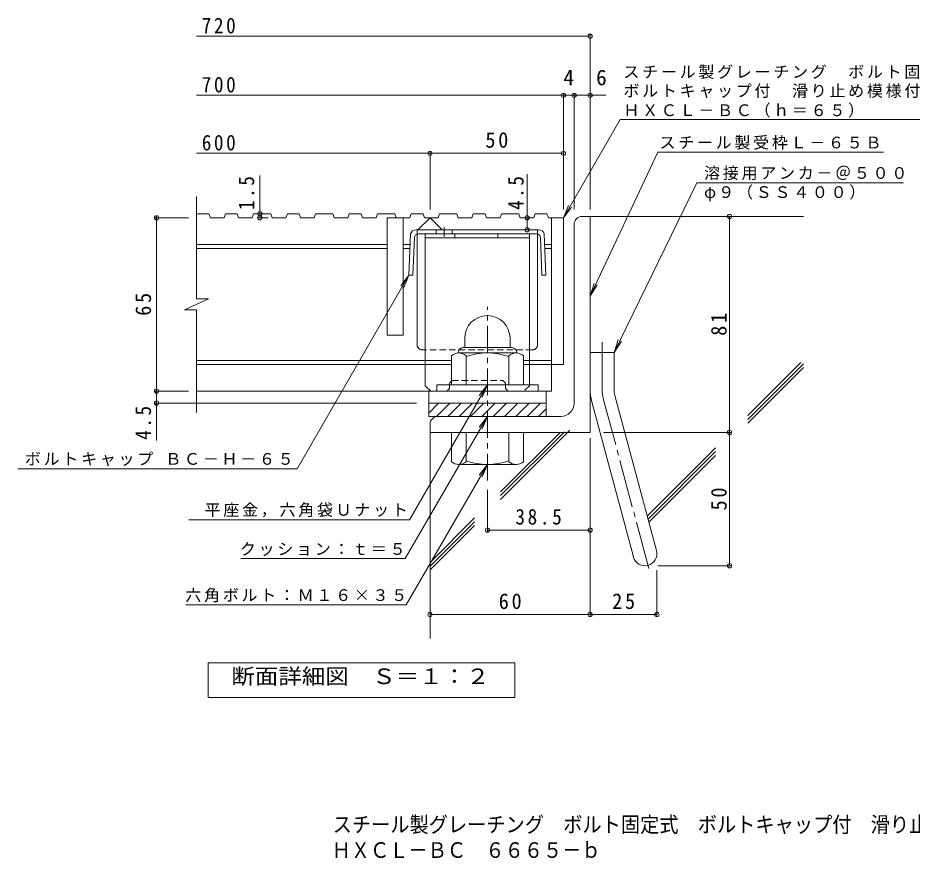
# Model space of a CAD drawing. Units: millimetres on the paper, enlarged 10 times, with parts at other scales. Extents: x -2167 to 2221, y -1941 to 1620.
# Drawn here: x -970 to 706, y -1941 to -365 of the extents above; entities that cross this region are included whole.
import ezdxf
from ezdxf.enums import TextEntityAlignment as Align

# ---------------------------------------------------------------- set-up
doc = ezdxf.new("R2010")
doc.units = ezdxf.units.MM
doc.header["$LTSCALE"] = 10
doc.header["$PDMODE"] = 32
doc.header["$PDSIZE"] = 8
for name, pattern in [('CHAIN1', [8, 5, -1, 1, -1]), ('CHAIN2', [12, 9, -1, 1, -1]), ('DASHED1', [1.8, 1.2, -0.6])]:
    doc.linetypes.add(name, pattern=pattern)
for name, color, linetype, lineweight in [('D-1', 2, 'Continuous', 9), ('D-2', 3, 'Continuous', 9), ('D-4', 7, 'Continuous', 9), ('D-5', 7, 'Continuous', 9), ('D-6', 6, 'Continuous', 9), ('D-8', 4, 'Continuous', 9), ('D-9', 2, 'Continuous', 9)]:
    doc.layers.add(name, color=color, linetype=linetype, lineweight=lineweight)
doc.layers.add('F-F_F-Fﾚｲﾔ', color=2, linetype='Continuous')
doc.styles.add('ＭＳ ゴシック', font='')
doc.styles.get('ＭＳ ゴシック').set_extended_font_data('MS Gothic')

msp = doc.modelspace()

# ---------------------------------------------------------------- linework, layer by layer
at = {"layer": 'D-1'}
for p, q in [((72.14, -1087.67), (72.14, -752.67)), ((87.14, -737.67), (102.14, -737.67)), ((102.14, -1142.67), (102.14, -737.67)), ((-132.86, -966.17), (-132.86, -983.67)), ((-47.86, -966.12), (-47.86, -983.67)), ((-136.36, -983.67), (-44.36, -983.67)), ((-157.86, -1053.67), (-157.86, -998.86)), ((-145.36, -992.67), (-145.36, -993.67)), ((-36.61, -993.67), (-144.11, -993.67)), ((-130.36, -1053.67), (-130.36, -998.86)), ((-50.36, -1053.67), (-50.36, -998.86)), ((-35.36, -992.67), (-35.36, -993.67)), ((-22.86, -1053.67), (-22.86, -998.86)), ((102.14, -992.67), (147.14, -992.67)), ((147.14, -1061.74), (147.14, -992.67)), ((4.64, -1053.67), (-185.36, -1053.67)), ((-185.36, -1065.17), (-185.36, -1053.67)), ((4.64, -1065.17), (4.64, -1053.67)), ((-200.36, -1087.67), (19.64, -1087.67)), ((-200.36, -1112.67), (-200.36, -1087.67)), ((-200.36, -1106.35), (-181.68, -1087.67)), ((-185.46, -1112.67), (-160.46, -1087.67)), ((-164.25, -1112.67), (-139.25, -1087.67)), ((-143.04, -1112.67), (-118.04, -1087.67)), ((-121.82, -1112.67), (-96.82, -1087.67)), ((-100.61, -1112.67), (-75.61, -1087.67)), ((-79.4, -1112.67), (-54.4, -1087.67)), ((-58.18, -1112.67), (-33.18, -1087.67)), ((-36.97, -1112.67), (-11.97, -1087.67)), ((-15.76, -1112.67), (9.24, -1087.67)), ((19.64, -1112.67), (19.64, -1087.67)), ((105.21, -1085.04), (183.17, -1375.99)), ((148.67, -1073.39), (226.64, -1364.34)), ((5.46, -1112.67), (19.64, -1098.48)), ((47.14, -1112.67), (-200.36, -1112.67)), ((-197.86, -1127.67), (-197.86, -1142.67)), ((102.14, -1142.67), (-197.86, -1142.67)), ((-157.86, -1142.67), (-157.86, -1197.47)), ((-130.36, -1142.67), (-130.36, -1197.47)), ((-50.36, -1142.67), (-50.36, -1197.47)), ((-22.86, -1142.67), (-22.86, -1197.47)), ((-145.36, -1203.67), (-145.36, -1202.67)), ((-36.61, -1202.67), (-144.11, -1202.67)), ((-35.36, -1203.67), (-35.36, -1202.67))]:
    msp.add_line(p, q, dxfattribs=at)
at = {"layer": 'D-1', "linetype": 'CHAIN1'}
msp.add_line((-90.36, -1232.93), (-90.36, -907.16), dxfattribs=at)
at = {"layer": 'D-1', "linetype": 'CHAIN2'}
for p, q in [((124.64, -1061.74), (124.64, -973.64)), ((126.94, -1079.21), (214.25, -1405.05))]:
    msp.add_line(p, q, dxfattribs=at)
at = {"layer": 'D-1'}
for centre, radius, start, end in [((87.14, -752.67), 15, 90, 180), ((-90.36, -966.17), 42.5, 90, 180), ((-90.31, -966.12), 42.45, 0, 90), ((-136.36, -992.67), 9, 90, 180), ((-44.36, -992.67), 9, 0, 90), ((-144.11, -1014.47), 20.8, 48.6201, 131.38164), ((-90.36, -1113.67), 120, 70.52881, 109.47119), ((-36.61, -1014.47), 20.8, 48.61835, 131.37988), ((192.14, -1061.74), 90, 180, 195), ((192.14, -1061.74), 45, 180, 195.00002), ((47.14, -1087.67), 25, 270, 0), ((-182.86, -1127.67), 15, 90, 180), ((-144.11, -1181.87), 20.8, 228.61835, 311.37988), ((-90.36, -1082.67), 120, 250.52881, 289.47119), ((-36.61, -1181.87), 20.8, 228.6201, 311.38164), ((204.9, -1370.17), 22.5, 195.00014, 14.99991)]:
    msp.add_arc(centre, radius, start, end, dxfattribs=at)
at = {"layer": 'D-1', "linetype": 'CHAIN2'}
msp.add_arc((192.14, -1061.74), 67.5, 180, 194.99995, dxfattribs=at)
at = {"layer": 'D-2'}
for p, q in [((-635.53, -892.31), (-635.53, -700.17)), ((-612.01, -732.67), (-635.53, -732.67)), ((-612.01, -732.67), (-609.45, -740.17)), ((-559.29, -732.67), (-556.73, -740.17)), ((-495.88, -732.67), (-493.32, -740.17)), ((-443.16, -732.67), (-440.6, -740.17)), ((-379.74, -732.67), (-377.19, -740.17)), ((-327.03, -732.67), (-324.47, -740.17)), ((-263.61, -732.67), (-261.05, -740.17)), ((-210.9, -732.67), (-208.34, -740.17)), ((-147.48, -732.67), (-144.92, -740.17)), ((-94.76, -732.67), (-92.21, -740.17)), ((-31.35, -732.67), (-28.79, -740.17)), ((21.37, -732.67), (23.93, -740.17)), ((-583.88, -740.17), (-609.45, -740.17)), ((-531.17, -740.17), (-556.73, -740.17)), ((-467.75, -740.17), (-493.32, -740.17)), ((-415.04, -740.17), (-440.6, -740.17)), ((-351.62, -740.17), (-377.19, -740.17)), ((-298.9, -740.17), (-324.47, -740.17)), ((-277.86, -740.17), (-277.86, -960.17)), ((-235.49, -740.17), (-277.86, -740.17)), ((-182.77, -740.17), (-208.34, -740.17)), ((-66.64, -740.17), (-92.21, -740.17)), ((52.14, -740.17), (23.93, -740.17)), ((29.64, -740.17), (29.64, -1065.17)), ((-277.86, -790.17), (-635.53, -790.17)), ((-277.86, -797.67), (-635.53, -797.67)), ((-235.21, -790.17), (-247.86, -790.17)), ((-235.51, -797.67), (-247.86, -797.67)), ((29.64, -790.17), (16.99, -790.17)), ((29.64, -797.67), (17.29, -797.67)), ((-657.64, -913.02), (-613.05, -892.31)), ((-613.05, -892.31), (-635.53, -892.31)), ((-657.64, -913.02), (-635.53, -913.02)), ((-635.53, -1105.17), (-635.53, -913.02)), ((-157.86, -1007.67), (-635.53, -1007.67)), ((-157.86, -1015.17), (-635.53, -1015.17)), ((29.64, -1007.67), (-22.86, -1007.67)), ((29.64, -1015.17), (-22.86, -1015.17)), ((29.64, -1065.17), (-635.53, -1065.17)), ((-200.36, -1087.67), (-200.36, -1065.17)), ((19.64, -1087.67), (19.64, -1065.17))]:
    msp.add_line(p, q, dxfattribs=at)
for points in [[(-559.29, -732.67), (-581.33, -732.67), (-583.88, -740.17)], [(-495.88, -732.67), (-528.61, -732.67), (-531.17, -740.17)], [(-443.16, -732.67), (-465.2, -732.67), (-467.75, -740.17)], [(-379.74, -732.67), (-412.48, -732.67), (-415.04, -740.17)], [(-327.03, -732.67), (-349.07, -732.67), (-351.62, -740.17)], [(-263.61, -732.67), (-296.35, -732.67), (-298.9, -740.17)], [(-210.9, -732.67), (-232.93, -732.67), (-235.49, -740.17)], [(-147.48, -732.67), (-180.22, -732.67), (-182.77, -740.17)], [(-94.76, -732.67), (-116.8, -732.67), (-119.36, -740.17), (-144.92, -740.17)], [(-31.35, -732.67), (-64.08, -732.67), (-66.64, -740.17)], [(21.37, -732.67), (-0.67, -732.67), (-3.23, -740.17), (-28.79, -740.17)], [(-247.86, -740.17), (-247.86, -960.17), (-277.86, -960.17)], [(-220.36, -762.67), (-197.86, -740.17), (-175.36, -762.67)], [(52.14, -740.17), (52.14, -1015.17), (29.64, -1015.17)]]:
    msp.add_lwpolyline(points, dxfattribs=at)
at = {"layer": 'D-4'}
for p, q in [((-635.53, -399.8), (102.14, -399.8)), ((102.14, -724.71), (102.14, -396.8)), ((-635.53, -510.5), (131.51, -510.5)), ((52.14, -724.71), (52.14, -507.5)), ((72.14, -724.71), (72.14, -507.5)), ((-635.53, -619.25), (52.14, -619.25)), ((-197.86, -724.71), (-197.86, -616.25)), ((-516.82, -740.17), (-516.82, -660.56)), ((-16.01, -762.67), (-16.01, -658.08)), ((-650.24, -740.17), (-713.24, -740.17)), ((-710.24, -740.17), (-710.24, -737.67)), ((-710.24, -1157.94), (-710.24, -740.17)), ((-501.07, -740.17), (-519.82, -740.17)), ((363.42, -1392.67), (363.42, -737.67)), ((-650.24, -1065.17), (-713.24, -1065.17)), ((-222.86, -1087.67), (-713.24, -1087.67)), ((102.14, -1153.11), (102.14, -1487.24)), ((127.14, -1142.67), (366.42, -1142.67)), ((-90.36, -1250.2), (-90.36, -1328.85)), ((-90.36, -1325.85), (102.14, -1325.85)), ((227.4, -1400.99), (227.4, -1487.24)), ((229.9, -1392.67), (366.42, -1392.67)), ((-197.86, -1484.25), (227.4, -1484.25))]:
    msp.add_line(p, q, dxfattribs=at)
at = {"layer": 'D-4', "color": 2}
msp.add_lwpolyline([(-613.61, -1639.4), (-613.61, -1574.4), (-38.6, -1574.4), (-38.6, -1639.4)], close=True, dxfattribs=at)
at = {"layer": 'D-4'}
for p in [(102.14, -399.8), (52.14, -510.5), (72.14, -510.5), (102.14, -510.5), (-197.86, -619.25), (-710.24, -740.17), (-516.82, -732.67), (-516.82, -740.17), (-16.01, -740.17), (363.42, -737.67), (-16.01, -762.67), (-710.24, -1065.17), (-710.24, -1087.67), (363.42, -1142.67), (-90.36, -1325.85), (102.14, -1325.85), (363.42, -1392.67), (-197.86, -1484.25), (102.14, -1484.25), (227.4, -1484.25)]:
    msp.add_point(p, dxfattribs=at)
at = {"layer": 'D-5'}
for p, q in [((52.14, -740.17), (158.57, -555.83)), ((158.57, -555.83), (937.18, -555.83)), ((102.14, -887.09), (229.07, -617.23)), ((229.07, -617.23), (651.89, -617.23)), ((302.07, -674.32), (147.14, -992.67)), ((302.07, -674.32), (689.71, -674.32)), ((52.14, -740.17), (61.71, -717.07)), ((52.14, -740.17), (67.36, -720.33)), ((-237.51, -847.67), (-447.08, -1210.64)), ((-237.51, -847.67), (-252.73, -867.5)), ((-237.51, -847.67), (-247.08, -870.76)), ((102.14, -887.09), (109.74, -863.27)), ((102.14, -887.09), (115.64, -866.05)), ((147.14, -992.67), (155.05, -968.95)), ((147.14, -992.67), (160.92, -971.81)), ((-90.36, -1053.67), (-236.43, -1306.67)), ((-90.36, -1053.67), (-105.58, -1073.5)), ((-90.36, -1053.67), (-99.93, -1076.76)), ((-90.36, -1112.67), (-244.2, -1379.13)), ((-90.36, -1112.67), (-105.58, -1132.5)), ((-90.36, -1112.67), (-99.93, -1135.76)), ((-90.36, -1202.67), (-242.35, -1465.92)), ((-90.36, -1202.67), (-105.58, -1222.5)), ((-90.36, -1202.67), (-99.93, -1225.76)), ((-970.13, -1210.64), (-447.08, -1210.64)), ((-649.57, -1306.67), (-236.43, -1306.67)), ((-552.57, -1379.13), (-244.2, -1379.13)), ((-655.49, -1465.92), (-242.35, -1465.92))]:
    msp.add_line(p, q, dxfattribs=at)
msp.add_point((52.14, -619.25), dxfattribs=at)
at = {"layer": 'D-6'}
for p, q in [((102.14, -737.67), (502.14, -737.67)), ((397.7, -1111.18), (497.13, -1011.75)), ((397.7, -1118.25), (502.14, -1013.81)), ((397.7, -1125.33), (502.14, -1020.88)), ((-65.58, -1268.2), (64.13, -1138.49)), ((-197.86, -1142.67), (-197.86, -1528.81)), ((-65.58, -1261.13), (54.08, -1141.47)), ((-65.58, -1254.06), (45.94, -1142.55)), ((209.29, -1299.6), (337.43, -1171.46)), ((210.78, -1305.17), (337.43, -1178.53)), ((212.27, -1310.75), (337.43, -1185.6)), ((-197.86, -1386.34), (-114.53, -1303.01)), ((-197.86, -1393.41), (-114.53, -1310.08)), ((-197.86, -1400.48), (-114.53, -1317.15))]:
    msp.add_line(p, q, dxfattribs=at)
at = {"layer": 'D-8'}
for p, q in [((-206.61, -1055.17), (-206.61, -770.17)), ((-206.61, -770.17), (-11.61, -770.17)), ((-151.04, -777.67), (-151.04, -770.17)), ((-71.04, -777.67), (-71.04, -770.17)), ((-11.61, -1055.17), (-11.61, -770.17)), ((-206.61, -777.67), (-11.61, -777.67)), ((-206.61, -1055.17), (-196.61, -1065.17))]:
    msp.add_line(p, q, dxfattribs=at)
at = {"layer": 'D-8', "linetype": 'DASHED1'}
for p, q in [((-156.61, -1045.17), (-61.61, -1045.17)), ((-11.61, -1055.17), (-21.61, -1065.17)), ((-56.61, -1060.17), (-51.61, -1065.17)), ((-21.61, -1065.17), (-51.61, -1065.17))]:
    msp.add_line(p, q, dxfattribs=at)
for points in [[(-161.61, -1060.17), (-161.61, -1050.17), (-156.61, -1045.17)], [(-56.61, -1060.17), (-56.61, -1050.17), (-61.61, -1045.17)], [(-161.61, -1060.17), (-166.61, -1065.17), (-196.61, -1065.17)]]:
    msp.add_lwpolyline(points, dxfattribs=at)
at = {"layer": 'D-9'}
for p, q in [((-234.41, -770.17), (-237.51, -847.67)), ((-109.11, -762.67), (-223.9, -762.67)), ((-222.11, -977.67), (-222.11, -770.57)), ((1.48, -770.17), (-219.7, -770.17)), ((-186.32, -762.67), (-186.32, -770.17)), ((-156.32, -762.67), (-156.32, -770.17)), ((-109.11, -762.67), (5.68, -762.67)), ((3.89, -977.67), (3.89, -770.57)), ((16.19, -770.17), (19.3, -847.67)), ((-227.19, -777.37), (-230.02, -847.97)), ((8.97, -777.37), (11.8, -847.97)), ((-237.51, -847.67), (-230.02, -847.97)), ((19.3, -847.67), (11.8, -847.97))]:
    msp.add_line(p, q, dxfattribs=at)
at = {"layer": 'D-9', "linetype": 'DASHED1'}
for p, q in [((-222.11, -770.57), (-222.11, -762.67)), ((3.89, -770.57), (3.89, -762.67)), ((-6.11, -987.67), (-212.11, -987.67))]:
    msp.add_line(p, q, dxfattribs=at)
at = {"layer": 'D-9', "linetype": 'CHAIN1'}
msp.add_line((-171.32, -757.72), (-171.32, -775.12), dxfattribs=at)
at = {"layer": 'D-9'}
for centre, radius, start, end in [((-224, -773.64), 10.97, 89.44382, 161.56279), ((-219.7, -777.67), 7.5, 90, 177.70665), ((1.48, -777.67), 7.5, 2.29335, 90), ((5.79, -773.64), 10.97, 18.43721, 90.55618), ((-212.11, -977.67), 10, 180, 198.1933), ((-6.11, -977.67), 10, 341.8067, 0)]:
    msp.add_arc(centre, radius, start, end, dxfattribs=at)
at = {"layer": 'D-9', "linetype": 'DASHED1'}
for centre, start, end in [((-212.11, -977.67), 198.1933, 270), ((-6.11, -977.67), 270, 341.8067)]:
    msp.add_arc(centre, 10, start, end, dxfattribs=at)

# ---------------------------------------------------------------- texts
at = {"layer": 'D-4', "color": 2, "style": 'ＭＳ ゴシック'}
for s, p in [('4', (52.14, -500.49)), ('6', (113.39, -500.49))]:
    msp.add_text(s, height=29.33, dxfattribs=at).set_placement(p, align=Align.BOTTOM_LEFT)
at = {"layer": 'D-4', "color": 2, "style": 'ＭＳ ゴシック', "width": 1.1}
msp.add_text('断面詳細図\u3000Ｓ＝１：２', height=29.33, dxfattribs=at).set_placement((-570.18, -1623.43), align=Align.BOTTOM_LEFT)
at = {"layer": 'D-4', "color": 2, "char_height": 29.33, "attachment_point": 7, "style": 'ＭＳ ゴシック'}
for s, insert in [('\\T1.27;\\W0.9;720', (-625.53, -394.75)), ('\\T1.27;\\W0.9;700', (-625.53, -505.45)), ('\\T1.27;\\W0.9;600', (-625.53, -614.25)), ('\\T1.27;\\W0.95;50', (-94.11, -609.25)), ('\\T1.28;\\W0.9;38.5', (-37.86, -1315.85)), ('\\T1.27;\\W0.95;60', (-69.11, -1474.24)), ('\\T1.27;\\W0.95;25', (143.52, -1474.24))]:
    msp.add_mtext(s, dxfattribs=dict(at, insert=insert))
at = {"layer": 'D-4', "color": 2, "char_height": 29.33, "attachment_point": 7, "rotation": 90, "style": 'ＭＳ ゴシック'}
for s, insert in [('\\T1.27;\\W0.9;1.5', (-526.82, -725.56)), ('\\T1.27;\\W0.9;4.5', (-22.01, -725.41)), ('\\T1.27;\\W0.95;65', (-720.24, -923.92)), ('\\T1.27;\\W0.95;81', (358.42, -961.42)), ('\\T1.27;\\W0.9;4.5', (-720.24, -1156.49)), ('\\T1.27;\\W0.95;50', (358.42, -1288.92))]:
    msp.add_mtext(s, dxfattribs=dict(at, insert=insert))
at = {"layer": 'D-5', "char_height": 21.99, "attachment_point": 7, "style": 'ＭＳ ゴシック'}
for s, insert in [('\\T1.17;スチール製グレーチング\u3000ボルト固定式', (164.59, -480.09)), ('\\T1.17;ボルトキャップ付\u3000滑り止め模様付\u3000集水桝用', (164.59, -515.67)), ('\\T1.17;ＨＸＣＬ－ＢＣ（ｈ＝６５）', (164.59, -552.31)), ('\\T1.17;スチール製受枠Ｌ－６５Ｂ', (232.19, -612.48)), ('\\T1.17;溶接用アンカ－＠５００', (315.72, -669.66)), ('\\T1.17;φ９（ＳＳ４００）', (315.72, -708.98)), ('\\T1.17;ボルトキャップ\\~ＢＣ－Ｈ－６５', (-957, -1205.98)), ('\\T1.17;平座金，六角袋Ｕナット', (-620.27, -1302.01)), ('\\T1.17;クッション：ｔ＝５', (-554.21, -1374.47)), ('\\T1.17;六角ボルト：Ｍ１６×３５', (-656.41, -1461.26))]:
    msp.add_mtext(s, dxfattribs=dict(at, insert=insert))
at = {"layer": 'F-F_F-Fﾚｲﾔ', "style": 'ＭＳ ゴシック', "width": 0.9}
for s, p in [('スチール製グレーチング\u3000ボルト固定式\u3000ボルトキャップ付\u3000滑り止め模様付\u3000集水桝用', (-380.25, -1901.35)), ('ＨＸＣＬ－ＢＣ\u3000６６６５－ｂ', (-382.17, -1949.24))]:
    msp.add_text(s, height=29.33, dxfattribs=at).set_placement(p, align=Align.BOTTOM_LEFT)

doc.saveas('drawing.dxf')
